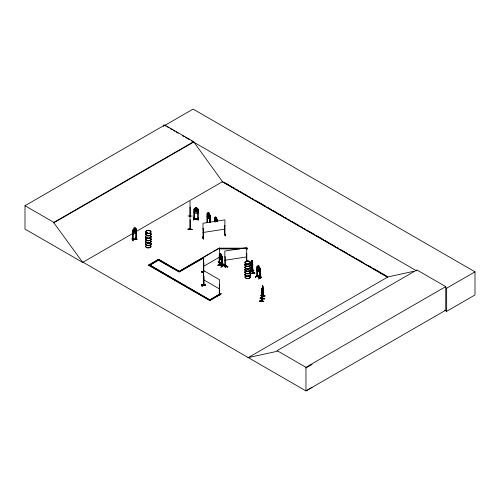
<?xml version="1.0" encoding="UTF-8"?>
<svg xmlns="http://www.w3.org/2000/svg" width="500" height="500" viewBox="0 0 500 500"><rect width="100%" height="100%" fill="white"/><g stroke="black" fill="none" stroke-linecap="round" stroke-linejoin="round"><path stroke-width="0.75" d="M261.788 292.569L262 289.7L261.744 301.212L262.256 298.488M262.281 291.925L261.675 295.169L261.594 294.306M259.538 301.137C262.644 299.994 267.344 302.575 259.569 300.969M260.131 298.188C273.069 299.144 251.488 297.269 264.356 298.288M263.725 301.531L259.562 301.012M264.325 298.587L260.163 298.069M136.387 238.812L132.55 239.844L132.975 239.406M135.963 238.688L132.613 239.938L132.587 230.594L132.938 230.5L132.975 239.862C132.269 238.969 136.831 238.35 135.963 238.912L136 229.662L136.412 229.65L136 229.662M261.675 290.569L261.594 301.194L261.825 288.919M195.475 208.75L194.781 209.1L194.781 211.225L195.475 212.162L196.775 212.219L197.469 211.331L197.469 209.206L196.775 208.8L196.825 207.6L195.431 207.569L195.475 208.75L194.037 209.062L194.062 219L194.031 209.638M194.037 209.062L194.506 208.681L197.725 208.775L196.825 208.738M194.037 212.113L194.469 213.263L197.738 213.369L198.212 212.256L198.212 209.194L197.725 208.775M194.4 209.737L194.019 209.725M194.1 217.525L193.594 220.144L193.9 217.675M194.031 218.981L198.181 219.031M194.062 218.65L194.456 218.569L194.444 218.994L194.412 209.656M198.137 218.706C189.375 219.606 198.375 217.3 198.119 219.163L198.212 209.194M196.825 207.6L195.475 207.613M197.738 213.394L198.212 212.256M198.169 209.887L197.794 209.788L197.844 219.031M198.363 217.681L198.069 220.325L198.394 217.7M252.6 266.512L252.488 267.375L252.644 266.506M252.438 269.6C250.175 260.863 252.463 272.062 252.587 268.7M262.419 285.975L262.256 298.825L262.462 298.506M190.212 216.35L189.994 215.8L190.206 216.181M190.2 229.237L190.162 219.762M203.463 271.794L201.337 271.994L203.538 272.262L203.538 271.65L201.337 271.938M203.388 257.144L203.344 284.9L203.812 285.194M146.762 232.856L147.162 232.675M147.006 233.012L147.312 232.769M149.963 230.969L150.106 231.219M246.056 263.55L246.331 263.406M246.444 263.325L246.619 263.663M249 261.869L249.338 261.669M249.262 261.775L249.025 261.825M262.419 286.038L262.65 285.181L262.644 286.381M262.419 286.419L262.556 285.562M261.825 288.981L262.05 288.125L261.788 293.475L261.675 292.962M261.825 289.363L261.962 288.888M263.025 286.619L262.981 296.112L262.756 285.775L262.15 288.306L262.213 299.044M261.631 290.594L262.262 288.756M262.381 289.625L262.594 286.756L262.356 299.056M260.9 295.494L265.056 296.038L260.869 295.575M260.275 298.519L264.5 298.85L260.3 298.438M262.225 292.219L262.8 290.344M262.4 297.881L262.956 295.875M262.213 298.806L261.744 300.875M262.375 298.219L263.056 295.856L262.362 297.925M261.606 301.169L262.356 298.819M203.625 272.319L201.819 271.262L203.775 272.188M201.95 271.169L203.794 272.031M252.431 265.181L252.269 265.7C251.056 254.219 253.281 263.988 252.256 267.919L251.781 265.887L251.95 263.775M134.544 230.356L135.612 229.169L134.812 230.7C136.556 231.644 135.031 232.675 134.562 231.006L133.469 232.413L134.294 230.831C132.6 229.231 134.25 229.675 134.581 230.419M136.044 233.269L136.456 232L136.044 233.269L133.062 234.056L132.675 229.975L133.956 229.25M190.175 228.681L190.206 229.037M208.569 215.244L209.438 214.75L208.812 215.7L209.469 217.425L208.619 215.831C208.194 217.362 207.144 216.169 208.406 215.456L207.794 213.8L208.556 215.15M210.012 218.175L209.688 219.088L207.45 217.756M210.05 218.156L209.713 219.137L207.394 217.8L207.125 216.475M256.988 276.35L257.006 266.456L257.35 266.206L259.994 268.137L259.656 272.131L257.312 270.812L257.006 269.506M215.875 219.7L216.744 219.206L216.119 220.156L216.544 221.219M219.237 257.787L219.544 259.094L221.887 260.413L222.194 259.45M221.887 260.413L222.225 259.431M261.831 290.494L261.756 293.419L261.956 291.631C262.281 294.456 262.156 285.794 261.956 291.106L261.844 290.506M203.006 237.887L203.444 237.806L202.969 237.775M203.363 228.819L203.369 238.181L203.4 228.9L202.994 228.875L203.4 228.9M224.956 234.494L224.556 234.562M203.006 238.225L202.994 223.256L224.881 219.869L224.963 234.812M224.856 256.762L225.225 256.7L225.269 265.944L224.85 265.906M131.637 238.769L133.488 241.006M251.788 270.938L251.95 271.244L251.919 268.919M251.675 271.044L252.606 273.387L252.631 263.444L251.75 260.956L252.106 261.544M252.544 273.156C250.512 265.894 254.119 280.256 252.688 268.512M132.7 239.925L136.45 238.888L136.044 238.675M202.381 236.806L203.531 239.356M225.356 266.962C223.969 266.675 223.463 261.744 225.331 266.975M225.125 267.188L224.019 264.8M255.512 277.137L258.544 275.256L255.375 277.087M258.519 275.406L255.5 277.137M202.006 286.131L204.994 284.387M217.781 265.431L220.787 263.556L217.8 265.3M203.881 276.2L203.506 276.106L203.881 276.2L203.812 285.531L203.675 284.956M203.919 285.131L203.531 284.85L203.731 285.163M219.244 264.681L222.231 266.356M221.962 256.95L222.338 257.044L221.962 256.95L221.962 266.238C222.981 265.275 220.263 266.031 219.438 264.606L219.375 255.356L219.575 264.844L219.65 255.512M221.2 255.475L221.694 256.131L221.694 258.256L221.2 258.888L220.269 258.363L219.769 257.169L219.769 255.044L220.269 254.869L219.237 254.731L219.275 264.706L222.375 266.3L219.575 264.6M219.225 294.194L219.425 294.05M209.25 300.281L219.262 294.212L219.844 294.837L219.262 294.5L219.363 285.138L219.562 294.625L219.225 294.094M257.425 276.144L257.119 275.944L257.281 276.544M260.106 278.006L259.794 268.594L259.662 277.887L260.106 278.006L257.125 276.306L257.069 266.469M219.375 262.619L219.219 262.538M252.512 273.188C253.706 273.788 251.488 255.706 251.569 266.413M215.919 220.281C215.494 221.819 214.444 220.619 215.712 219.913L215.094 218.256L215.906 219.769M262.981 296.081L262.881 286.606M246.044 263.356L246.556 263.375M224.913 234.831L224.481 234.781L224.881 234.838M225.231 265.525L224.775 265.6L225.188 265.631M225.188 265.969L225.269 265.706M193.988 218.55L194.444 218.556M203.844 271.6L203.487 271.637M203.844 271.569L203.738 262.594L203.438 271.994L203.844 271.9M219.469 262.75L219.194 262.925L219.525 262.731M208.075 212.463L209.094 213.012L209.031 214.194L209.525 214.856L209.525 216.981L209.031 217.606L208.106 217.075L207.619 215.881L207.619 213.756L208.106 213.663C207.781 210.631 208.762 214.725 207.438 213.194L207.094 213.444L207.106 222.581M215.413 218.038L214.394 217.894L214.756 217.694M214.331 221.675L214.331 220.15L215.325 220.306M198.156 219.15L193.988 218.988M214.681 219.9L216.988 221.244L216.356 220.85C217.069 219.606 214.5 218.188 215.362 220.362M219.587 254.488L222.194 256.413M222.225 266.375L222.262 256.4L221.262 255.431L221.262 254.294L220.238 253.75L220.269 259.5M219.544 259.094L221.894 260.344M203.738 262.594L203.844 262.65M219.194 262.925L219.494 253.5L219.594 255.044M219.594 253.562L219.225 253.656M218.231 261.806L221.25 263.525M203.469 271.625L203.544 272.081M219.575 264.844L219.406 264.256M223.806 265.275L220.825 267.219L223.962 265.531M202.037 286.181L205.019 284.244L202.037 285.988M203.769 285.531L203.612 276.044M219.631 285.294L219.256 285.2M219.256 294.45L219.669 294.212M218.119 295.275L221.125 293.681M218.287 295.556L221.275 293.806L221.106 293.525M83.075 262.231L82.75 262.425L25 229.081L25 205.719L164.775 125.019L193.631 141.675L222.488 181.7L387.7 277.087M164.775 125.019L164.775 125.45L193.119 109.087L475 271.831L475 294.956L446.656 311.319L444.631 310.144M25 205.719L53.856 222.375L193.631 141.675M312.075 387.425L305.956 390.913L83.038 262.213L82.706 262.4L53.856 222.806L193.631 142.106M82.706 262.4L132.887 233.431M136.256 231.481L222.812 181.513M207.406 213.212L210.081 215.125L210.15 221.906M207.213 214.044L207.481 214.2M209.062 213.031L208.106 212.525M209.062 214.175L209.7 214.537M210.05 215.144L210.05 221.969M209.775 215.644L210.15 215.738L209.775 215.644L209.775 222.581M215.381 216.919C217.894 218.544 214.275 215.594 215.413 218.113L214.919 218.206L215.413 221.525M214.744 217.65L217.025 219.006L217.381 221.106M214.681 218.713L214.412 218.556L214.681 221.794M216.369 218.625L217.35 219.594L217.35 221.125M219.844 294.837L209.831 300.619L148.581 265.256L158.594 259.188L179.206 271.375L161.181 260.969M148.581 265.256L158.594 259.475L159.181 259.525L149.169 265.594L159.181 259.812M179.294 271.331L203.325 257.456M204.656 256.681L209.331 253.988M210.669 253.212L212 252.444M213.337 251.675L218.012 248.975M203.906 257.794L179.206 272.05L158.594 260.15L179.206 271.762L203.906 257.5M203.469 266.381L219.494 257.131M227.838 266.625L219.825 262L219.244 262.337L227.256 266.962L227.838 266.625L227.256 267.256L219.244 262.631M257.125 267.056L257.325 276.537L257.394 270.294M259.65 267.531L259.931 268.15M259.962 268.156L259.994 278.081L260.05 277.638L257.119 276.281M260.069 268.756L259.694 268.656M209.919 299.9L213.256 297.969M214.587 297.2L219.262 294.5M148.581 264.969L209.831 300.331L219.844 294.55M257.144 275.969L257.325 276.2M257.325 276.3L259.962 277.725M258.544 278.919L261.569 277.019M247.925 357.788L388.031 276.894L413.844 271.281M248.25 357.594L277.106 351.319L277.106 350.65L416.881 269.95L445.737 286.606L445.737 310.212L305.956 390.913L305.956 367.306L445.737 286.606M416.881 270.619L416.556 270.812L191.619 140.944M445.319 287.419L446.656 288.194L475 271.831M305.956 367.981L312.075 364.494M190.188 216.181L190.206 215.844M190.162 228.9L190.019 229.262L190.019 201.281M246.531 263.663L245.894 263.562M136.006 238.569L136.35 238.481M136.381 238.919L136.412 228.969L135.194 228.881L135.15 227.794M133.931 228.088L135.194 227.744L135.169 228.956L135.8 229.163L135.8 231.287L135.169 232.369L133.994 232.694L133.369 231.95L133.369 229.831L133.994 229.275L133.956 228.113M133.094 229.494L136.031 228.681L136.456 228.938L136.431 232.025M133 239.831L133 230.581L132.587 230.594M197.844 218.694L197.744 219.125M146.875 232.606L146.544 232.925L147.05 233.094A2.65 1.531 0 0 0 151 231.831A2.65 1.531 0 0 0 147.025 230.506A2.65 1.531 0 0 0 147.025 233.156M215.394 220.344L214.894 220.438L214.894 221.856M136.331 238.812L136.387 238.475M224.513 225.55L224.919 225.569L224.513 225.55L224.506 234.887L224.55 225.631M224.381 233.594L225.731 235.919L224.4 233.4M203.031 237.769L203.444 237.9M203.363 238.069L203.088 237.887M203.081 238.212L203.4 238.15M246.369 261.6L246.331 253.35L246.7 253.294L246.744 261.544M246.744 253.375L246.331 253.35M224 264.831L225.356 267.156M225.225 265.95L224.862 265.694M202.994 232.506L224.881 229.119M224.819 260.306L246.7 256.919M262.594 286.381L262.381 290.531L262.269 290.019M262.006 288.119L262.113 289.306M251.713 263.175L251.938 263.706M251.9 263.781L251.938 262.569L252.269 264.488M252.219 264.494L252.481 264.994M252.55 265.681L252.438 265M251.65 261.112L251.931 271.2M252.281 262.275L252.644 263.45M252.544 265.45L252.688 263.888L252.787 273.375L251.831 271.012M251.694 264.156L252.488 267.375M250.362 270.988L253.819 270.525L250.319 271.05M250.356 271.125L253.812 270.525M254.788 272.919C242 274.962 263.675 271.956 250.65 273.488M250.656 273.656L254.788 273.075M218.088 261.856L221.112 263.575M224.862 234.394L224.862 234.731M222.213 266.356L222.262 256.4M224.906 266.012L224.819 251.056L246.7 247.669L246.7 261.462M190.162 206.9L190.169 216.4M187.963 215.994L192.213 216.056M187.969 229.075L192.219 229.387L187.969 229.106M187.969 229.237L192.213 229.262M203.538 262.762L203.525 285.381M201.337 284.938L205.588 285.25L201.337 284.969M205.588 285.244L201.337 285.094L205.588 285.125M242.994 248.637L218.681 248.588M246.056 248.637L247.587 248.637M239.931 248.925L219.262 248.925L219.262 248.162L247.587 248.162L247.587 248.925L246.056 248.925M260.863 295.444L265.094 295.906M137.338 239.762L135.538 237.681M225.544 235.919L224.381 233.4M219.519 294.625L219.531 279.731L203.506 270.481M224.562 234.887L224.925 234.731M215.394 220.719L216.325 221.244M220.269 255.325L221.2 255.85M220.269 257.45L221.2 257.975M201.825 271.25L203.644 272.288M164.775 125.45L166.119 126.225M167.463 127L168.806 127.775M170.144 128.55L172.156 129.713M173.5 130.488L174.844 131.263M176.188 132.037L178.2 133.2M182.225 135.525L184.237 136.688M185.581 137.463L189.606 139.781M224.163 182.288L228.881 185.012M230.231 185.794L232.256 186.962M233.6 187.738L234.95 188.519M236.3 189.294L238.325 190.463M239.675 191.244L241.019 192.025M242.369 192.8L244.394 193.969M245.744 194.75L247.087 195.525M249.112 196.694L250.463 197.475M251.812 198.25L253.156 199.031M255.181 200.2L256.531 200.975M257.881 201.756L265.3 206.038M267.319 207.206L271.369 209.544M272.712 210.319L277.438 213.044M278.781 213.825L280.806 214.994M282.156 215.769L283.506 216.55M284.856 217.331L286.875 218.494M288.225 219.275L289.575 220.056M291.594 221.219L292.944 222M294.294 222.781L296.319 223.95M297.669 224.725L299.012 225.506M300.363 226.281L302.387 227.45M303.738 228.231L305.081 229.006M307.106 230.175L308.456 230.956M309.806 231.731L314.525 234.456M315.875 235.238L323.294 239.519M324.637 240.3L329.363 243.025M330.706 243.8L335.431 246.531M336.775 247.306L338.8 248.475M340.15 249.256L341.5 250.031M342.85 250.812L344.869 251.981M346.219 252.756L347.569 253.538M349.588 254.706L350.938 255.481M352.287 256.262L353.638 257.038M355.662 258.206L357.006 258.988M358.356 259.762L363.075 262.494M367.8 265.219L371.844 267.55M373.194 268.331L381.287 273M382.631 273.781L387.356 276.506M222.044 181.637L387.8 277.337M258.025 265.538L258.944 266.069M259.631 272.081L257.369 270.769L257.069 269.5M257.019 276.363L259.962 278.062M258.712 279.006L261.55 276.994M222.5 263.831L227.838 266.919M203.506 279.731L219.531 288.981M171.356 277.731L149.75 264.969L209.831 299.944M172.706 278.512L180.806 283.188M182.156 283.969L186.881 286.694M188.231 287.475L209.156 299.556M277.106 350.65L305.956 367.306M133.062 234.056L132.719 233.012M222.375 266.3L221.931 266.181L222.062 256.887M252.413 265.538L252.45 262.994L252.181 263.319L251.919 261.631L252.113 263.431M251.9 262.644L252.2 263.425M252 263.331L252.2 263.8M252.013 260.344L252.319 261.137M252.031 260.738L252.219 261.588L252.031 261.112M215.4 221.681L214.981 220.538L215.8 222.044M219.269 257.769L219.581 259.075M252.256 264.5L252.419 265.275M446.656 288.194L446.656 311.319M264.456 298.981L260.269 298.581M259.794 268.594L259.844 277.856M252.688 263.888L252.688 265.425M251.775 267.394L251.788 271.275M221.2 254.331L221.2 260.025M220.3 253.787L220.3 254.925M219.494 254.988L219.494 247.881L178.625 271.712M219.363 285.138L219.406 294.4M216.825 221.431L216.4 217.469M214.513 221.581L214.462 217.906L214.363 221.7M209.881 215.581L209.881 222.519M207.481 216.513L207.481 222.681M207.375 214.256L207.375 222.738M207.156 213.456L207.213 222.519M203.781 276.262L203.812 285.531M203.469 257.131L203.438 272.019M163.644 124.931L163.644 126.463M136.062 229.744L136.025 239M53.856 222.375L53.856 222.806M150.644 238.244A2.656 1.531 0 0 1 148.694 240.531A2.656 1.531 0 0 1 145.781 238.612M150.638 233.637A2.644 1.525 0 0 1 148.694 235.919A2.644 1.525 0 0 1 145.794 234.006M150.644 233.212A2.65 1.531 0 0 1 148.694 235.494A2.65 1.531 0 0 1 145.787 233.581M150.644 236.188A2.65 1.531 0 0 1 148.694 238.475A2.65 1.531 0 0 1 145.787 236.562M150.675 236.031A2.688 1.55 0 0 1 148.7 238.344A2.688 1.55 0 0 1 145.75 236.406M150.675 235.9A2.688 1.55 0 0 1 148.7 238.212A2.688 1.55 0 0 1 145.75 236.275M150.644 235.763A2.65 1.531 0 0 1 148.694 238.044A2.65 1.531 0 0 1 145.787 236.131M150.675 233.481A2.688 1.55 0 0 1 148.7 235.794A2.688 1.55 0 0 1 145.75 233.856M150.675 233.35A2.688 1.55 0 0 1 148.7 235.662A2.688 1.55 0 0 1 145.75 233.725M150.644 238.325A2.656 1.531 0 0 1 148.694 240.613A2.656 1.531 0 0 1 145.781 238.7M150.631 238.569A2.631 1.519 0 0 1 148.694 240.837A2.631 1.519 0 0 1 145.806 238.931M150.644 245.519A2.656 1.531 0 0 1 148.694 247.806A2.656 1.531 0 0 1 145.781 245.888M150.644 238.431A2.656 1.531 0 0 1 148.694 240.719A2.656 1.531 0 0 1 145.781 238.8M150.644 240.912A2.65 1.531 0 0 1 148.694 243.194A2.65 1.531 0 0 1 145.787 241.281M150.644 240.487A2.65 1.531 0 0 1 148.694 242.769A2.65 1.531 0 0 1 145.787 240.856M150.638 243.469A2.644 1.525 0 0 1 148.694 245.744A2.644 1.525 0 0 1 145.794 243.837M150.675 243.306A2.688 1.55 0 0 1 148.7 245.619A2.688 1.55 0 0 1 145.75 243.681M150.675 243.175A2.688 1.55 0 0 1 148.7 245.487A2.688 1.55 0 0 1 145.75 243.55M150.644 243.038A2.65 1.531 0 0 1 148.694 245.319A2.65 1.531 0 0 1 145.787 243.406M150.675 240.756A2.688 1.55 0 0 1 148.7 243.069A2.688 1.55 0 0 1 145.75 241.131M150.675 240.625A2.688 1.55 0 0 1 148.7 242.938A2.688 1.55 0 0 1 145.75 241M150.644 245.6A2.656 1.531 0 0 1 148.694 247.887A2.656 1.531 0 0 1 145.781 245.975M250.263 267.087A2.688 1.55 0 0 1 247.319 269.025A2.688 1.55 0 0 1 245.338 266.712M250.219 267.244A2.644 1.525 0 0 1 247.319 269.15A2.644 1.525 0 0 1 245.375 266.875M250.219 269.231A2.637 1.525 0 0 1 247.325 271.137A2.637 1.525 0 0 1 245.381 268.863M250.231 269.381A2.656 1.531 0 0 1 247.319 271.294A2.656 1.531 0 0 1 245.369 269.006M250.263 264.538A2.688 1.55 0 0 1 247.319 266.475A2.688 1.55 0 0 1 245.338 264.163M250.219 266.812A2.644 1.525 0 0 1 247.319 268.725A2.644 1.525 0 0 1 245.375 266.444M250.225 264.688A2.65 1.531 0 0 1 247.319 266.6A2.65 1.531 0 0 1 245.369 264.319M250.263 266.956A2.688 1.55 0 0 1 247.319 268.894A2.688 1.55 0 0 1 245.338 266.581M250.263 264.406A2.688 1.55 0 0 1 247.319 266.344A2.688 1.55 0 0 1 245.338 264.031M250.219 264.262A2.644 1.525 0 0 1 247.319 266.169A2.644 1.525 0 0 1 245.375 263.894M250.263 274.363A2.688 1.55 0 0 1 247.319 276.3A2.688 1.55 0 0 1 245.338 273.988M250.225 274.519A2.65 1.531 0 0 1 247.319 276.431A2.65 1.531 0 0 1 245.369 274.144M250.219 276.506A2.637 1.525 0 0 1 247.325 278.412A2.637 1.525 0 0 1 245.381 276.137M250.219 269.619A2.637 1.525 0 0 1 247.325 271.525A2.637 1.525 0 0 1 245.381 269.25M250.231 276.656A2.656 1.531 0 0 1 247.319 278.569A2.656 1.531 0 0 1 245.369 276.281M250.231 269.481A2.656 1.531 0 0 1 247.319 271.4A2.656 1.531 0 0 1 245.369 269.113M250.263 271.812A2.688 1.55 0 0 1 247.319 273.75A2.688 1.55 0 0 1 245.338 271.438M250.219 274.088A2.644 1.525 0 0 1 247.319 276A2.644 1.525 0 0 1 245.375 273.719M250.225 271.962A2.65 1.531 0 0 1 247.319 273.875A2.65 1.531 0 0 1 245.369 271.594M250.263 274.231A2.688 1.55 0 0 1 247.319 276.169A2.688 1.55 0 0 1 245.338 273.856M250.263 271.681A2.688 1.55 0 0 1 247.319 273.619A2.688 1.55 0 0 1 245.338 271.306M250.219 271.537A2.644 1.525 0 0 1 247.319 273.444A2.644 1.525 0 0 1 245.375 271.169M262.362 287.794L262.356 290.475L262.55 288.688C262.9 291.7 262.706 282.587 262.556 288.163L262.362 287.794M262.831 288.975L262.806 290.363L262.831 288.975M252.331 267.819L252.044 266.075C251.594 268.856 251.75 260.375 252.037 265.556L252.213 264.931L252.331 267.819M259.394 270.4L258.531 268.844C258.144 270.394 256.981 269.15 258.325 268.469L257.706 266.812L258.519 268.325C258.875 266.819 260.05 268.106 258.731 268.712L259.394 270.4M197.35 211.781L196.9 211.794L196.137 210.669L194.931 211.725L195.837 210.406L194.969 209.069L196.112 210.156L197.294 209.163L196.412 210.438L197.35 211.781M259.438 269.994L258.944 270.619L258.025 270.087L257.531 268.894L258.025 265.456L259.012 266.025L259.438 269.994M217.188 220.037L217.456 220.194L217.188 220.037M134.963 228.062L134.206 228.65L134.963 228.062M135.169 229.338L133.994 229.656L133.994 231.781L135.169 231.462L135.169 229.338M196.544 207.844L195.706 207.812L195.706 208.188L196.544 208.225L196.544 207.844M196.775 209.181L195.475 209.131L195.475 211.256L196.775 211.306L196.775 209.181M216.156 219.825L215.556 219.488L216.156 220.206L216.156 219.825M221.031 254.431L220.431 254.094L221.031 254.806L221.031 254.431M208.863 213.15L208.275 212.806L208.863 213.525L208.863 213.15M216.169 217.6L215.575 217.262L216.169 217.981L216.169 217.6M209.031 214.569L208.106 214.037L208.106 216.163L209.031 216.694L209.031 214.569M216.331 219.025L215.413 218.494L215.413 220.619L216.331 221.15L216.331 219.025M258.781 266.163L258.188 265.819L258.781 266.537L258.781 266.163M258.944 267.581L258.025 267.05L258.025 269.175L258.944 269.706L258.944 267.581M252.256 264.881L251.95 264.15L252.256 267.006L252.256 264.881M252.269 262.663L251.975 261.931L252.269 264.788L252.269 262.663M147.031 233.369A2.631 1.519 0 0 0 150.981 232.05A2.631 1.519 0 0 0 147.031 230.738A2.631 1.519 0 0 0 147.031 233.369M246.337 263.85A2.656 1.531 0 0 0 250.319 262.525A2.656 1.531 0 0 0 246.337 261.194A2.656 1.531 0 0 0 246.337 263.85M246.35 264.056A2.637 1.525 0 0 0 250.306 262.738A2.637 1.525 0 0 0 246.35 261.419A2.637 1.525 0 0 0 246.35 264.056M246.337 263.931A2.656 1.531 0 0 0 250.319 262.6A2.656 1.531 0 0 0 246.337 261.275A2.656 1.531 0 0 0 246.337 263.931"/></g></svg>
